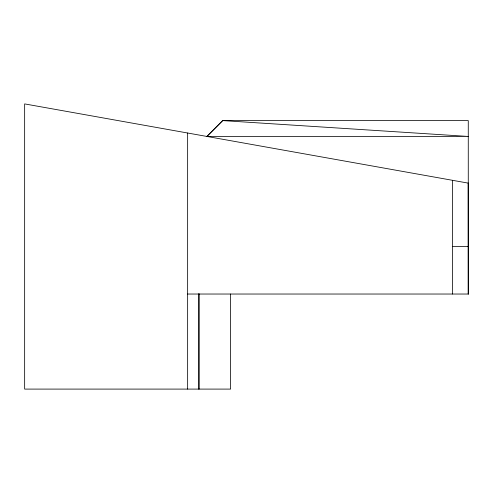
<?xml version="1.0" encoding="UTF-8"?>
<svg xmlns="http://www.w3.org/2000/svg" width="493" height="493" viewBox="0 0 493 493"><rect width="100%" height="100%" fill="white"/><g stroke="black" fill="none" stroke-linecap="round" stroke-linejoin="round"><path stroke-width="0.74" d="M198.932 294.031L198.932 389.094L198.932 293.588M230.613 294.031L230.613 389.094L24.65 389.094L24.65 103.906L468.27 183.125L468.27 294.031L468.27 120.6L222.694 120.6L206.85 136.444L468.27 136.444L222.694 120.6L206.906 136.444M468.27 183.125L468.35 294.031L187.642 294.031M452.426 246.5L468.27 246.5M452.426 180.296L452.426 294.031M187.642 133.011L187.642 389.094"/></g></svg>
